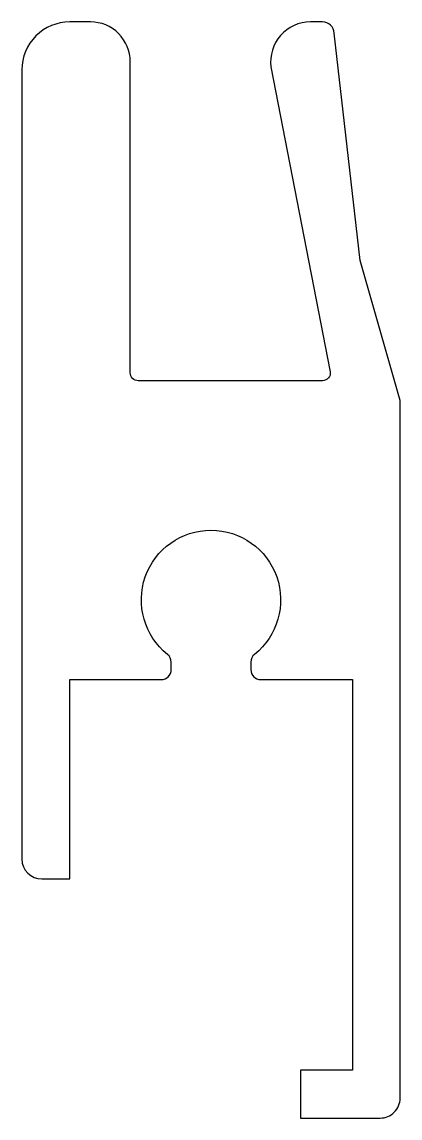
# Model space of a CAD drawing. Extents: x 291 to 300.5, y 284.1 to 311.6.
import ezdxf

# ---------------------------------------------------------------- set-up
doc = ezdxf.new("R2010")
doc.units = 0
doc.layers.get('0').update_dxf_attribs({"linetype": 'CONTINUOUS'})

msp = doc.modelspace()

# ---------------------------------------------------------------- linework, layer by layer
msp.add_lwpolyline([(292.17, 290.09), (292.17, 295.09), (294.47, 295.09, 0.414283), (294.72, 295.34), (294.72, 295.529, 0.227657), (294.626, 295.724, -2.848989), (296.813, 295.724, 0.227808), (296.72, 295.529), (296.72, 295.34, 0.414147), (296.97, 295.09), (299.27, 295.09), (299.27, 285.29), (297.97, 285.29), (297.97, 284.09), (299.97, 284.09, 0.414214), (300.47, 284.59), (300.47, 302.09), (299.47, 305.606), (298.817, 311.31, 0.394956), (298.518, 311.59), (298.218, 311.59, 0.452453), (297.226, 310.462), (298.716, 302.816, -0.452453), (298.518, 302.59), (293.892, 302.59, -0.414214), (293.692, 302.79), (293.692, 310.59, 0.414214), (292.692, 311.59), (292.17, 311.59, 0.414214), (290.97, 310.39), (290.97, 290.59, 0.414213), (291.47, 290.09), (292.17, 290.09)], format="xyb", close=True)

doc.saveas('drawing.dxf')
